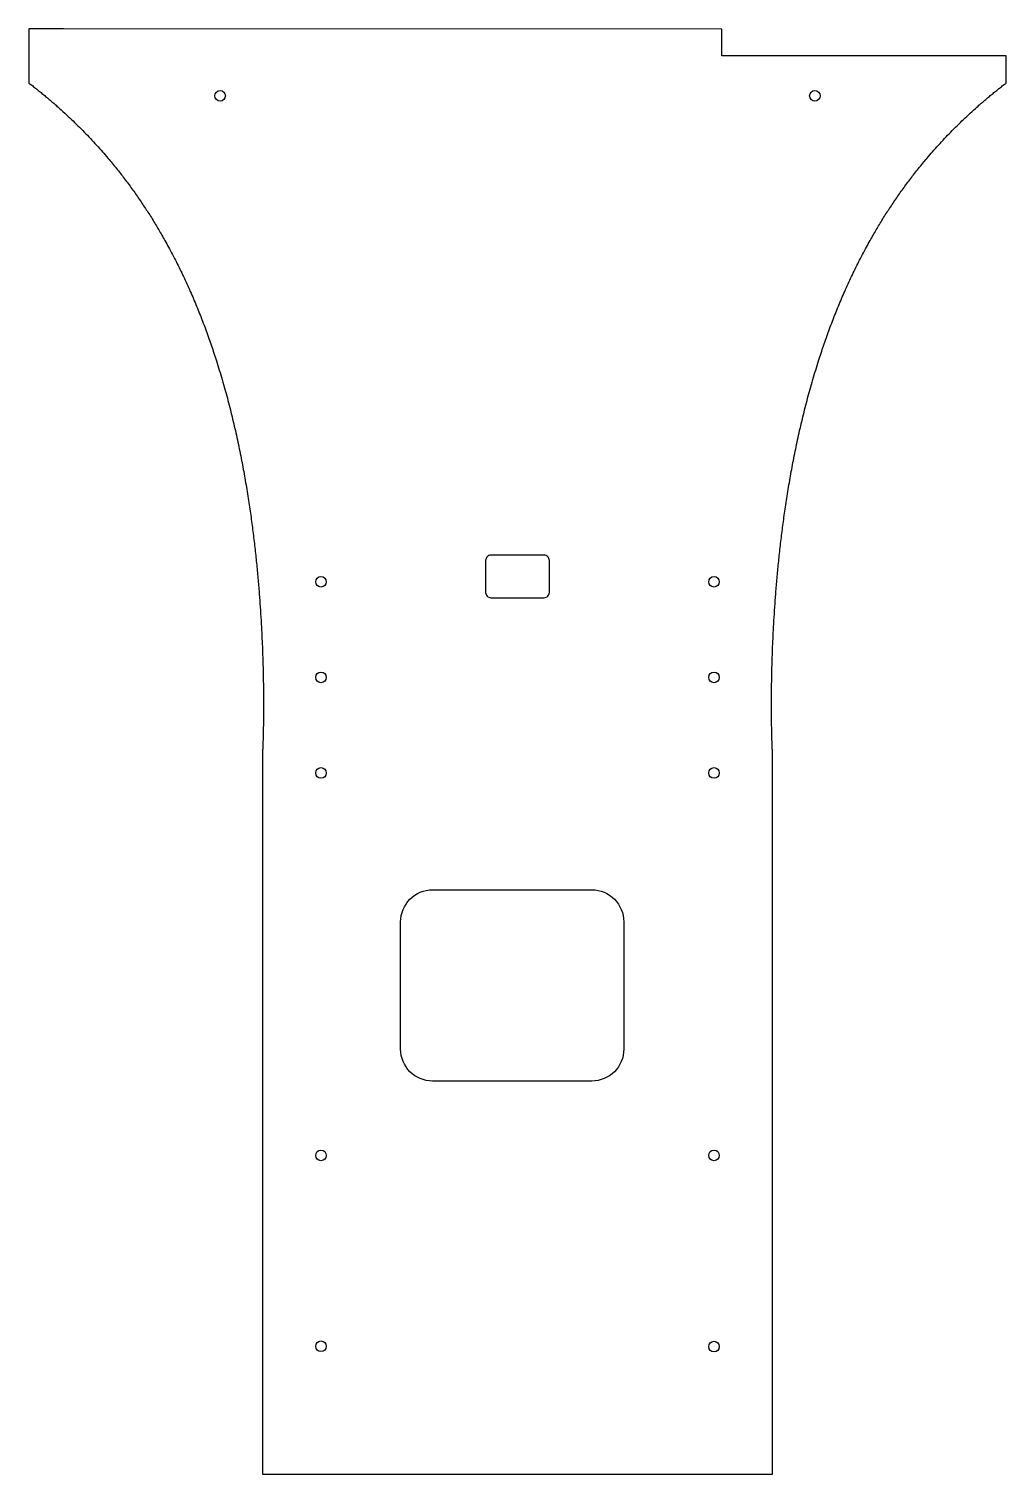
# Model space of a CAD drawing. Header units: inches. Extents: x -11.5 to 11.5, y -9 to 25.
import ezdxf

# ---------------------------------------------------------------- set-up
doc = ezdxf.new("R2010")
doc.units = ezdxf.units.IN
doc.layers.get('0').update_dxf_attribs({"linetype": 'CONTINUOUS'})

msp = doc.modelspace()

# ---------------------------------------------------------------- linework, layer by layer
for p, q in [((-10.682, 25.011), (-11.5, 25.011)), ((-11.5, 25.011), (-11.5, 23.737)), ((4.813, 25.003), (-10.682, 25.011)), ((4.812, 24.377), (4.813, 25.003)), ((11.5, 24.377), (4.812, 24.377)), ((11.5, 23.737), (11.5, 24.377)), ((-6, 8), (-6, -9)), ((6, -9), (6, 8)), ((-6, -9), (6, -9))]:
    msp.add_line(p, q)
for points in [[(0.625, 12.625), (-0.625, 12.625, 0.414214), (-0.75, 12.5), (-0.75, 11.75, 0.414214), (-0.625, 11.625), (0.625, 11.625, 0.414214), (0.75, 11.75), (0.75, 12.5, 0.414214)], [(-2, 0.25, -0.414214), (-2.75, 1), (-2.75, 4, -0.414214), (-2, 4.75), (1.75, 4.75, -0.414214), (2.5, 4), (2.5, 1, -0.414214), (1.75, 0.25)]]:
    msp.add_lwpolyline(points, format="xyb", close=True)
for centre in [(-7, 23.437), (7, 23.437), (-4.625, 12), (4.625, 12), (-4.625, 9.75), (4.625, 9.75), (-4.625, 7.5), (4.625, 7.5), (-4.625, -1.5), (4.625, -1.5), (-4.625, -5.992), (4.625, -6)]:
    msp.add_circle(centre, 0.125)
for points, knots in [([(-11.5, 23.737), (-11.045, 23.387), (-10.192, 22.652), (-9.086, 21.441), (-7.942, 19.633), (-6.985, 17.183), (-6.406, 14.715), (-6.105, 12.423), (-5.986, 10.49), (-5.969, 9.063), (-5.986, 8.314), (-5.997, 8.064), (-6, 8.012), (-6, 8.002), (-6, 8)], [0, 0, 0, 0, 0, 0, 0.1, 0.2, 0.3, 0.4, 0.5, 0.6, 0.7, 0.8, 0.9, 0.9495349, 0.9495349, 0.9495349, 0.9495349, 0.9495349, 0.9495349]), ([(6, 8), (6, 8.002), (6, 8.012), (5.997, 8.064), (5.986, 8.314), (5.969, 9.063), (5.986, 10.49), (6.105, 12.423), (6.406, 14.715), (6.985, 17.183), (7.942, 19.633), (9.086, 21.441), (10.192, 22.652), (11.045, 23.387), (11.5, 23.737)], [-0.9495346, -0.9495346, -0.9495346, -0.9495346, -0.9495346, -0.9495346, -0.9, -0.8, -0.7, -0.6, -0.5, -0.4, -0.3, -0.2, -0.1, 0, 0, 0, 0, 0, 0])]:
    msp.add_open_spline(points, degree=5, knots=knots)

doc.saveas('drawing.dxf')
